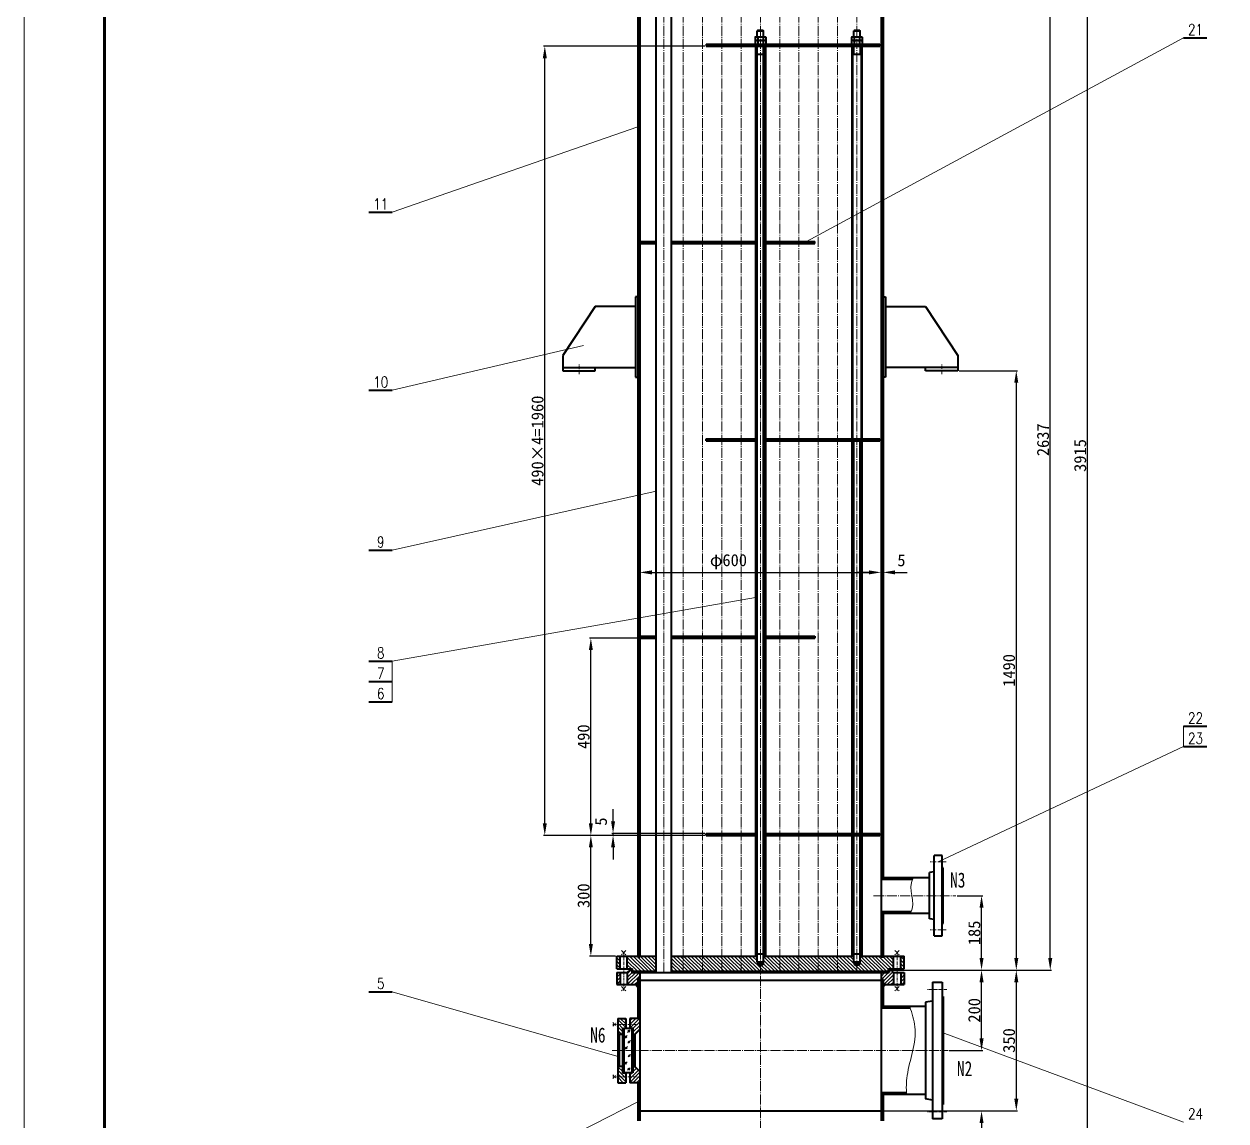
# Model space of a CAD drawing. Extents: x -4480 to 3578, y -4249 to 2479.
# Drawn here: x -4480 to -1490, y -1899 to 828 of the extents above; entities that cross this region are included whole.
import ezdxf
from ezdxf.enums import TextEntityAlignment as Align

# ---------------------------------------------------------------- set-up
doc = ezdxf.new("R2010")
doc.units = 0
doc.header["$LTSCALE"] = 10
doc.header["$PDMODE"] = 1
doc.linetypes.add('ZXX-L', pattern=[3.28, 2.5, -0.3, 0.18, -0.3])
doc.linetypes.add('ZXX-S', pattern=[1.27, 0.75, -0.2, 0.12, -0.2])
doc.layers.get('Defpoints').update_dxf_attribs({"linetype": 'CONTINUOUS'})
for name, color, linetype, lineweight in [('A 粗实线', 1, 'CONTINUOUS', 40), ('B 细实线', 7, 'CONTINUOUS', 18), ('C 文 字', 2, 'CONTINUOUS', 20), ('D 短中心线', 3, 'ZXX-S', 18), ('E 长中心线', 3, 'ZXX-L', 18), ('J 标注尺寸', 2, 'CONTINUOUS', 18)]:
    doc.layers.add(name, color=color, linetype=linetype, lineweight=lineweight)
doc.styles.add('HZTXT', font='SIMFANG.TTF', dxfattribs={"width": 0.75})
doc.styles.add('ROMANC', font='romanc', dxfattribs={"width": 0.7, "height": 6})
doc.styles.get("Standard").update_dxf_attribs({"font": 'SIMFANG.TTF'})
doc.dimstyles.new('通用标注4.0', dxfattribs={"dimtxt": 30, "dimasz": 30, "dimexe": 3, "dimexo": 3, "dimgap": 3, "dimtad": 1, "dimdec": 0, "dimzin": 0, "dimdsep": 46, "dimtxsty": 'Standard', "dimcen": 3, "dimadec": 0, "dimazin": 0, "dimtfac": 0.375, "dimtdec": 0, "dimtmove": 2, "dimatfit": 3, "dimfxl": 0, "dimtzin": 0, "dimarcsym": 0})

# ---------------------------------------------------------------- blocks, each defined once
blk = doc.blocks.new('*D56')
at = {"layer": 'Defpoints', "color": 0}
for p in [(-2348.2, -535.6), (-2948.2, -551.7), (-2348.2, -566.3)]:
    blk.add_point(p, dxfattribs=at)
at = {"layer": 'J 标注尺寸', "color": 0, "lineweight": -2}
for p, q in [((-2948.2, -548.7), (-2948.2, -532.6)), ((-2918.2, -535.6), (-2378.2, -535.6)), ((-2348.2, -563.3), (-2348.2, -532.6))]:
    blk.add_line(p, q, dxfattribs=at)
at = {"layer": 'J 标注尺寸', "color": 0}
for points in [[(-2918.2, -530.6), (-2918.2, -540.6), (-2948.2, -535.6)], [(-2378.2, -530.6), (-2378.2, -540.6), (-2348.2, -535.6)]]:
    blk.add_solid(points, dxfattribs=at)
at = {"layer": 'J 标注尺寸', "color": 0, "insert": (-2727.6, -509.2), "char_height": 30, "attachment_point": 5}
blk.add_mtext('φ600', dxfattribs=at)
blk = doc.blocks.new('*D57')
at = {"layer": 'Defpoints', "color": 0}
for p in [(-2343.2, -535.6), (-2348.2, -563.3), (-2343.2, -563.3)]:
    blk.add_point(p, dxfattribs=at)
at = {"layer": 'J 标注尺寸', "color": 0, "lineweight": -2}
for p, q in [((-2378.2, -535.6), (-2408.2, -535.6)), ((-2348.2, -560.3), (-2348.2, -532.6)), ((-2348.2, -535.6), (-2343.2, -535.6)), ((-2343.2, -560.3), (-2343.2, -532.6)), ((-2313.2, -535.6), (-2283.2, -535.6))]:
    blk.add_line(p, q, dxfattribs=at)
at = {"layer": 'J 标注尺寸', "color": 0}
for points in [[(-2378.2, -530.6), (-2378.2, -540.6), (-2348.2, -535.6)], [(-2313.2, -530.6), (-2313.2, -540.6), (-2343.2, -535.6)]]:
    blk.add_solid(points, dxfattribs=at)
at = {"layer": 'J 标注尺寸', "color": 0, "insert": (-2297.4, -505.6), "char_height": 30, "attachment_point": 5}
blk.add_mtext('5', dxfattribs=at)
blk = doc.blocks.new('*D58')
at = {"layer": 'Defpoints', "color": 0}
for p in [(-2323.2, -1524.3), (-2098.1, -1524.3), (-2181.5, -1724.3)]:
    blk.add_point(p, dxfattribs=at)
at = {"layer": 'J 标注尺寸', "color": 0, "lineweight": -2}
for p, q in [((-2320.2, -1524.3), (-2095.1, -1524.3)), ((-2098.1, -1694.3), (-2098.1, -1554.3)), ((-2178.5, -1724.3), (-2095.1, -1724.3))]:
    blk.add_line(p, q, dxfattribs=at)
at = {"layer": 'J 标注尺寸', "color": 0}
for points in [[(-2103.1, -1554.3), (-2093.1, -1554.3), (-2098.1, -1524.3)], [(-2103.1, -1694.3), (-2093.1, -1694.3), (-2098.1, -1724.3)]]:
    blk.add_solid(points, dxfattribs=at)
at = {"layer": 'J 标注尺寸', "color": 0, "insert": (-2116.1, -1624.3), "char_height": 30, "attachment_point": 5, "rotation": 90}
blk.add_mtext('200', dxfattribs=at)
blk = doc.blocks.new('*D59')
at = {"layer": 'Defpoints', "color": 0}
for p in [(-2162, -1339.3), (-2098.1, -1339.3), (-2323.2, -1524.3)]:
    blk.add_point(p, dxfattribs=at)
at = {"layer": 'J 标注尺寸', "color": 0, "lineweight": -2}
for p, q in [((-2159, -1339.3), (-2095.1, -1339.3)), ((-2098.1, -1494.3), (-2098.1, -1369.3)), ((-2320.2, -1524.3), (-2095.1, -1524.3))]:
    blk.add_line(p, q, dxfattribs=at)
at = {"layer": 'J 标注尺寸', "color": 0}
for points in [[(-2103.1, -1369.3), (-2093.1, -1369.3), (-2098.1, -1339.3)], [(-2103.1, -1494.3), (-2093.1, -1494.3), (-2098.1, -1524.3)]]:
    blk.add_solid(points, dxfattribs=at)
at = {"layer": 'J 标注尺寸', "color": 0, "insert": (-2116.1, -1431.8), "char_height": 30, "attachment_point": 5, "rotation": 90}
blk.add_mtext('185', dxfattribs=at)
blk = doc.blocks.new('*D60')
at = {"layer": 'Defpoints', "color": 0}
for p in [(-2323.2, 1112.7), (-1927.2, 1112.7), (-2323.2, -1524.3)]:
    blk.add_point(p, dxfattribs=at)
at = {"layer": 'J 标注尺寸', "color": 0, "lineweight": -2}
for p, q in [((-2320.2, 1112.7), (-1924.2, 1112.7)), ((-1927.2, -1494.3), (-1927.2, 1082.7)), ((-2320.2, -1524.3), (-1924.2, -1524.3))]:
    blk.add_line(p, q, dxfattribs=at)
at = {"layer": 'J 标注尺寸', "color": 0}
for points in [[(-1932.2, 1082.7), (-1922.2, 1082.7), (-1927.2, 1112.7)], [(-1932.2, -1494.3), (-1922.2, -1494.3), (-1927.2, -1524.3)]]:
    blk.add_solid(points, dxfattribs=at)
at = {"layer": 'J 标注尺寸', "color": 0, "insert": (-1945.2, -205.8), "char_height": 30, "attachment_point": 5, "rotation": 90}
blk.add_mtext('2637', dxfattribs=at)
blk = doc.blocks.new('*D62')
at = {"layer": 'Defpoints', "color": 0}
for p in [(-2157.2, -34.3), (-2323.2, -1524.3), (-2011.7, -1524.3)]:
    blk.add_point(p, dxfattribs=at)
at = {"layer": 'J 标注尺寸', "color": 0, "lineweight": -2}
for p, q in [((-2154.2, -34.3), (-2008.7, -34.3)), ((-2011.7, -64.3), (-2011.7, -1494.3)), ((-2320.2, -1524.3), (-2008.7, -1524.3))]:
    blk.add_line(p, q, dxfattribs=at)
at = {"layer": 'J 标注尺寸', "color": 0}
for points in [[(-2016.7, -64.3), (-2006.7, -64.3), (-2011.7, -34.3)], [(-2016.7, -1494.3), (-2006.7, -1494.3), (-2011.7, -1524.3)]]:
    blk.add_solid(points, dxfattribs=at)
at = {"layer": 'J 标注尺寸', "color": 0, "insert": (-2029.7, -779.3), "char_height": 30, "attachment_point": 5, "rotation": 90}
blk.add_mtext('1490', dxfattribs=at)
blk = doc.blocks.new('*D64')
at = {"layer": 'Defpoints', "color": 0}
for p in [(-2323.2, -1524.3), (-2343.2, -1874.3), (-2011.7, -1874.3)]:
    blk.add_point(p, dxfattribs=at)
at = {"layer": 'J 标注尺寸', "color": 0, "lineweight": -2}
for p, q in [((-2320.2, -1524.3), (-2008.7, -1524.3)), ((-2011.7, -1554.3), (-2011.7, -1844.3)), ((-2340.2, -1874.3), (-2008.7, -1874.3))]:
    blk.add_line(p, q, dxfattribs=at)
at = {"layer": 'J 标注尺寸', "color": 0}
for points in [[(-2016.7, -1554.3), (-2006.7, -1554.3), (-2011.7, -1524.3)], [(-2016.7, -1844.3), (-2006.7, -1844.3), (-2011.7, -1874.3)]]:
    blk.add_solid(points, dxfattribs=at)
at = {"layer": 'J 标注尺寸', "color": 0, "insert": (-2029.7, -1699.3), "char_height": 30, "attachment_point": 5, "rotation": 90}
blk.add_mtext('350', dxfattribs=at)
blk = doc.blocks.new('*D65')
at = {"layer": 'Defpoints', "color": 0}
for p in [(-2343.2, -1874.3), (-2603.7, -2052.6), (-2098.1, -2052.6)]:
    blk.add_point(p, dxfattribs=at)
at = {"layer": 'J 标注尺寸', "color": 0, "lineweight": -2}
for p, q in [((-2340.2, -1874.3), (-2095.1, -1874.3)), ((-2098.1, -1904.3), (-2098.1, -2022.6)), ((-2600.7, -2052.6), (-2095.1, -2052.6))]:
    blk.add_line(p, q, dxfattribs=at)
at = {"layer": 'J 标注尺寸', "color": 0}
for points in [[(-2103.1, -1904.3), (-2093.1, -1904.3), (-2098.1, -1874.3)], [(-2103.1, -2022.6), (-2093.1, -2022.6), (-2098.1, -2052.6)]]:
    blk.add_solid(points, dxfattribs=at)
at = {"layer": 'J 标注尺寸', "color": 0, "insert": (-2116.1, -1963.5), "char_height": 30, "attachment_point": 5, "rotation": 90}
blk.add_mtext('178', dxfattribs=at)
blk = doc.blocks.new('*D66')
at = {"layer": 'Defpoints', "color": 0}
for p in [(-2323.2, 1712.7), (-1834.8, 1712.7), (-2579.2, -2202.6)]:
    blk.add_point(p, dxfattribs=at)
at = {"layer": 'J 标注尺寸', "color": 0, "lineweight": -2}
for p, q in [((-2320.2, 1712.7), (-1831.8, 1712.7)), ((-1834.8, -2172.6), (-1834.8, 1682.7)), ((-2576.2, -2202.6), (-1831.8, -2202.6))]:
    blk.add_line(p, q, dxfattribs=at)
at = {"layer": 'J 标注尺寸', "color": 0}
for points in [[(-1839.8, 1682.7), (-1829.8, 1682.7), (-1834.8, 1712.7)], [(-1839.8, -2172.6), (-1829.8, -2172.6), (-1834.8, -2202.6)]]:
    blk.add_solid(points, dxfattribs=at)
at = {"layer": 'J 标注尺寸', "color": 0, "insert": (-1852.8, -245), "char_height": 30, "attachment_point": 5, "rotation": 90}
blk.add_mtext('3915', dxfattribs=at)
blk = doc.blocks.new('*D67')
at = {"layer": 'Defpoints', "color": 0}
for p in [(-3069.9, -1189.3), (-2783.2, -1189.3), (-3005.7, -1489.3)]:
    blk.add_point(p, dxfattribs=at)
at = {"layer": 'J 标注尺寸', "color": 0, "lineweight": -2}
for p, q in [((-2786.2, -1189.3), (-3072.9, -1189.3)), ((-3069.9, -1459.3), (-3069.9, -1219.3)), ((-3008.7, -1489.3), (-3072.9, -1489.3))]:
    blk.add_line(p, q, dxfattribs=at)
at = {"layer": 'J 标注尺寸', "color": 0}
for points in [[(-3074.9, -1219.3), (-3064.9, -1219.3), (-3069.9, -1189.3)], [(-3074.9, -1459.3), (-3064.9, -1459.3), (-3069.9, -1489.3)]]:
    blk.add_solid(points, dxfattribs=at)
at = {"layer": 'J 标注尺寸', "color": 0, "insert": (-3087.9, -1339.3), "char_height": 30, "attachment_point": 5, "rotation": 90}
blk.add_mtext('300', dxfattribs=at)
blk = doc.blocks.new('*D68')
at = {"layer": 'Defpoints', "color": 0}
for p in [(-3069.9, -698.8), (-2945.2, -698.8), (-2783.2, -1189.3)]:
    blk.add_point(p, dxfattribs=at)
at = {"layer": 'J 标注尺寸', "color": 0, "lineweight": -2}
for p, q in [((-2948.2, -698.8), (-3072.9, -698.8)), ((-3069.9, -1159.3), (-3069.9, -728.8)), ((-2786.2, -1189.3), (-3072.9, -1189.3))]:
    blk.add_line(p, q, dxfattribs=at)
at = {"layer": 'J 标注尺寸', "color": 0}
for points in [[(-3074.9, -728.8), (-3064.9, -728.8), (-3069.9, -698.8)], [(-3074.9, -1159.3), (-3064.9, -1159.3), (-3069.9, -1189.3)]]:
    blk.add_solid(points, dxfattribs=at)
at = {"layer": 'J 标注尺寸', "color": 0, "insert": (-3087.9, -944), "char_height": 30, "attachment_point": 5, "rotation": 90}
blk.add_mtext('490', dxfattribs=at)
blk = doc.blocks.new('*D69')
at = {"layer": 'Defpoints', "color": 0}
for p in [(-3014.7, -1184.3), (-2783.2, -1184.3), (-2783.2, -1189.3)]:
    blk.add_point(p, dxfattribs=at)
at = {"layer": 'J 标注尺寸', "color": 0, "lineweight": -2}
for p, q in [((-3014.7, -1154.3), (-3014.7, -1124.3)), ((-2786.2, -1184.3), (-3017.7, -1184.3)), ((-2786.2, -1189.3), (-3017.7, -1189.3)), ((-3014.7, -1189.3), (-3014.7, -1184.3)), ((-3014.7, -1219.3), (-3014.7, -1249.3))]:
    blk.add_line(p, q, dxfattribs=at)
at = {"layer": 'J 标注尺寸', "color": 0}
for points in [[(-3019.7, -1154.3), (-3009.7, -1154.3), (-3014.7, -1184.3)], [(-3019.7, -1219.3), (-3009.7, -1219.3), (-3014.7, -1189.3)]]:
    blk.add_solid(points, dxfattribs=at)
at = {"layer": 'J 标注尺寸', "color": 0, "insert": (-3044.7, -1155), "char_height": 30, "attachment_point": 5, "rotation": 90}
blk.add_mtext('5', dxfattribs=at)
blk = doc.blocks.new('*D70')
at = {"layer": 'Defpoints', "color": 0}
for p in [(-3184.5, 772.7), (-2783.2, 772.7), (-2783.2, -1189.3)]:
    blk.add_point(p, dxfattribs=at)
at = {"layer": 'J 标注尺寸', "color": 0, "lineweight": -2}
for p, q in [((-2786.2, 772.7), (-3187.5, 772.7)), ((-3184.5, -1159.3), (-3184.5, 742.7)), ((-2786.2, -1189.3), (-3187.5, -1189.3))]:
    blk.add_line(p, q, dxfattribs=at)
at = {"layer": 'J 标注尺寸', "color": 0}
for points in [[(-3189.5, 742.7), (-3179.5, 742.7), (-3184.5, 772.7)], [(-3189.5, -1159.3), (-3179.5, -1159.3), (-3184.5, -1189.3)]]:
    blk.add_solid(points, dxfattribs=at)
at = {"layer": 'J 标注尺寸', "color": 0, "insert": (-3202.5, -208.3), "char_height": 30, "attachment_point": 5, "rotation": 90}
blk.add_mtext('490×4=1960', dxfattribs=at)

msp = doc.modelspace()

# ---------------------------------------------------------------- hatches: boundary and pattern name
at = {"layer": 'A 粗实线'}
for points in [[(-2948.2, -1550.3), (-2953.2, -1550.3), (-2953.2, -1547.3), (-2948.2, -1544.4)], [(-2348.2, -1550.3), (-2343.2, -1550.3), (-2343.2, -1547.3), (-2348.2, -1544.4)]]:
    msp.add_hatch(color=256, dxfattribs=at).paths.add_polyline_path(points)
h = msp.add_hatch(color=256, dxfattribs=at)
h.paths.add_polyline_path([(-2958.4, -1560.3), (-2953.2, -1566.3), (-2953.2, -1560.3)])
h.paths.add_polyline_path([(-2958.4, -1560.3), (-2953.2, -1560.3), (-2953.2, -1557.3)])
h = msp.add_hatch(color=256, dxfattribs=at)
h.paths.add_polyline_path([(-2338, -1560.3), (-2343.2, -1566.3), (-2343.2, -1560.3)])
h.paths.add_polyline_path([(-2338, -1560.3), (-2343.2, -1560.3), (-2343.2, -1557.3)])
at = {"layer": 'B 细实线'}
h = msp.add_hatch(color=256, dxfattribs=at)
h.paths.add_polyline_path([(-2635.7, 772.7), (-2637.7, 772.7), (-2637.7, 287.2), (-2635.7, 287.2)])
h.paths.add_polyline_path([(-2658.7, 772.7), (-2660.7, 772.7), (-2660.7, 287.2), (-2658.7, 287.2)])
h = msp.add_hatch(color=256, dxfattribs=at)
h.paths.add_polyline_path([(-2395.7, 772.7), (-2397.7, 772.7), (-2397.7, 281.4), (-2395.7, 281.4)])
h.paths.add_polyline_path([(-2418.7, 772.7), (-2420.7, 772.7), (-2420.7, 281.4), (-2418.7, 281.4)])
h = msp.add_hatch(color=256, dxfattribs=at)
h.paths.add_polyline_path([(-2635.7, 282.2), (-2637.7, 282.2), (-2637.7, -203.3), (-2635.7, -203.3)])
h.paths.add_polyline_path([(-2658.7, 282.2), (-2660.7, 282.2), (-2660.7, -203.3), (-2658.7, -203.3)])
h = msp.add_hatch(color=256, dxfattribs=at)
h.paths.add_polyline_path([(-2418.7, 281.4), (-2420.7, 281.4), (-2420.7, -203.3), (-2418.7, -203.3)])
h.paths.add_polyline_path([(-2395.7, 281.4), (-2397.7, 281.4), (-2397.7, -203.3), (-2395.7, -203.3)])
h = msp.add_hatch(color=256, dxfattribs=at)
h.paths.add_polyline_path([(-2658.7, -208.3), (-2660.7, -208.3), (-2660.7, -693.8), (-2658.7, -693.8)])
h.paths.add_polyline_path([(-2635.7, -208.3), (-2637.7, -208.3), (-2637.7, -693.8), (-2635.7, -693.8)])
h = msp.add_hatch(color=256, dxfattribs=at)
h.paths.add_polyline_path([(-2395.7, -208.3), (-2397.7, -208.3), (-2397.7, -699.6), (-2395.7, -699.6)])
h.paths.add_polyline_path([(-2418.7, -208.3), (-2420.7, -208.3), (-2420.7, -699.6), (-2418.7, -699.6)])
h = msp.add_hatch(color=256, dxfattribs=at)
h.paths.add_polyline_path([(-2658.7, -698.8), (-2660.7, -698.8), (-2660.7, -1184.3), (-2658.7, -1184.3)])
h.paths.add_polyline_path([(-2635.7, -698.8), (-2637.7, -698.8), (-2637.7, -1184.3), (-2635.7, -1184.3)])
h = msp.add_hatch(color=256, dxfattribs=at)
h.paths.add_polyline_path([(-2418.7, -699.6), (-2420.7, -699.6), (-2420.7, -1184.3), (-2418.7, -1184.3)])
h.paths.add_polyline_path([(-2395.7, -699.6), (-2397.7, -699.6), (-2397.7, -1184.3), (-2395.7, -1184.3)])
h = msp.add_hatch(color=256, dxfattribs=at)
h.paths.add_polyline_path([(-2635.7, -1489.3), (-2635.7, -1189.3), (-2637.7, -1189.3), (-2637.7, -1489.3)])
h.paths.add_polyline_path([(-2658.7, -1489.3), (-2658.7, -1189.3), (-2660.7, -1189.3), (-2660.7, -1489.3)])
h = msp.add_hatch(color=256, dxfattribs=at)
h.paths.add_polyline_path([(-2395.7, -1489.3), (-2395.7, -1189.3), (-2397.7, -1189.3), (-2397.7, -1489.3)])
h.paths.add_polyline_path([(-2418.7, -1489.3), (-2418.7, -1189.3), (-2420.7, -1189.3), (-2420.7, -1489.3)])
h = msp.add_hatch(dxfattribs=at)
h.set_pattern_fill('ANSI31', color=256, scale=2, angle=90, style=0)
h.paths.add_polyline_path([(-2997.2, -1489.3), (-3005.7, -1489.3), (-3005.7, -1521.3), (-2997.2, -1521.3)])
h.paths.add_polyline_path([(-2907.2, -1489.3), (-2948.2, -1489.3), (-2948.2, -1492.3), (-2953.2, -1492.3), (-2953.2, -1489.3), (-2979.2, -1489.3), (-2979.2, -1521.3), (-2966.7, -1521.3), (-2966.7, -1527.3), (-2907.2, -1527.3)])
h.paths.add_polyline_path([(-2840.2, -1489.3), (-2869.2, -1489.3), (-2869.2, -1527.3), (-2840.2, -1527.3)])
h.paths.add_polyline_path([(-2792.2, -1489.3), (-2840.2, -1489.3), (-2840.2, -1527.3), (-2792.2, -1527.3)])
h.paths.add_polyline_path([(-2744.2, -1489.3), (-2792.2, -1489.3), (-2792.2, -1527.3), (-2744.2, -1527.3)])
h.paths.add_polyline_path([(-2696.2, -1489.3), (-2744.2, -1489.3), (-2744.2, -1527.3), (-2696.2, -1527.3)])
h.paths.add_polyline_path([(-2656.2, -1503.3), (-2656.2, -1489.3), (-2696.2, -1489.3), (-2696.2, -1527.3), (-2648.2, -1527.3), (-2648.2, -1513.3), (-2655.2, -1509.3), (-2656.2, -1509.3)])
h.paths.add_polyline_path([(-2600.2, -1489.3), (-2640.2, -1489.3), (-2640.2, -1503.3), (-2640.2, -1509.3), (-2641.2, -1509.3), (-2648.2, -1513.3), (-2648.2, -1527.3), (-2600.2, -1527.3)])
h.paths.add_polyline_path([(-2552.2, -1489.3), (-2600.2, -1489.3), (-2600.2, -1527.3), (-2552.2, -1527.3)])
h.paths.add_polyline_path([(-2504.2, -1489.3), (-2552.2, -1489.3), (-2552.2, -1527.3), (-2504.2, -1527.3)])
h.paths.add_polyline_path([(-2456.2, -1489.3), (-2504.2, -1489.3), (-2504.2, -1527.3), (-2456.2, -1527.3)])
h.paths.add_polyline_path([(-2415.2, -1509.3), (-2416.2, -1509.3), (-2416.2, -1503.3), (-2416.2, -1489.3), (-2456.2, -1489.3), (-2456.2, -1527.3), (-2408.2, -1527.3), (-2408.2, -1513.3)])
h.paths.add_polyline_path([(-2317.2, -1489.3), (-2343.2, -1489.3), (-2343.2, -1492.3), (-2348.2, -1492.3), (-2348.2, -1489.3), (-2400.2, -1489.3), (-2400.2, -1503.3), (-2400.2, -1509.3), (-2401.2, -1509.3), (-2408.2, -1513.3), (-2408.2, -1527.3), (-2329.7, -1527.3), (-2329.7, -1521.3), (-2317.2, -1521.3)])
h.paths.add_polyline_path([(-2290.7, -1489.3), (-2299.2, -1489.3), (-2299.2, -1521.3), (-2290.7, -1521.3)])
h = msp.add_hatch(dxfattribs=at)
h.set_pattern_fill('ANSI31', color=256, scale=2, style=0)
h.paths.add_polyline_path([(-2997.2, -1530.3), (-3005.7, -1530.3), (-3005.7, -1560.3), (-2997.2, -1560.3)])
h.paths.add_polyline_path([(-2948.2, -1544.4), (-2948.2, -1530.3), (-2968.2, -1530.3), (-2968.2, -1524.3), (-2973.2, -1524.3), (-2979.2, -1530.3), (-2979.2, -1560.3), (-2958.4, -1560.3), (-2953.2, -1557.3), (-2953.2, -1547.3)])
h.paths.add_polyline_path([(-2317.2, -1530.3), (-2323.2, -1524.3), (-2328.2, -1524.3), (-2328.2, -1530.3), (-2348.2, -1530.3), (-2348.2, -1544.4), (-2343.2, -1547.3), (-2343.2, -1557.3), (-2338, -1560.3), (-2317.2, -1560.3)])
h.paths.add_polyline_path([(-2290.7, -1530.3), (-2299.2, -1530.3), (-2299.2, -1560.3), (-2290.7, -1560.3)])
h = msp.add_hatch(dxfattribs=at)
h.set_pattern_fill('ANSI37', color=256, scale=0.5, angle=90, style=0)
h.set_pattern_definition([(225, (303.6278, -639.0869), (-1.122532, 1.122532), []), (135, (303.6278, -639.0869), (1.122532, 1.122532), [])])
h.paths.add_polyline_path([(-2949.2, -1530.3), (-2968.2, -1530.3), (-2968.2, -1527.3), (-2949.2, -1527.3)])
h = msp.add_hatch(dxfattribs=at)
h.set_pattern_fill('ANSI37', color=256, scale=0.5, angle=90, style=0)
h.set_pattern_definition([(315, (-5600.0463, -639.0869), (1.122532, 1.122532), []), (45, (-5600.0463, -639.0869), (-1.122532, 1.122532), [])])
h.paths.add_polyline_path([(-2347.2, -1530.3), (-2328.2, -1530.3), (-2328.2, -1527.3), (-2347.2, -1527.3)])
h = msp.add_hatch(dxfattribs=at)
h.set_pattern_fill('ANSI31', color=256, scale=2, style=0)
h.set_pattern_definition([(135, (-5581.713, 168.017), (4.490128, 4.490128), [])])
h.paths.add_polyline_path([(-2983.2, -1644.3), (-2983.2, -1659.3), (-3003.2, -1659.3), (-3003.2, -1644.3)])
h.paths.add_polyline_path([(-2991.2, -1669.3), (-2991.2, -1684.3), (-2999.2, -1684.3), (-3003.2, -1680.3), (-3003.2, -1659.3), (-2983.2, -1659.3), (-2983.2, -1669.3), (-2988.2, -1669.3)])
h.paths.add_polyline_path([(-2991.2, -1779.3), (-2988.2, -1779.3), (-2983.2, -1779.3), (-2983.2, -1789.3), (-3003.2, -1789.3), (-3003.2, -1768.3), (-2999.2, -1764.3), (-2991.2, -1764.3)])
h.paths.add_polyline_path([(-2983.2, -1789.3), (-2983.2, -1804.3), (-3003.2, -1804.3), (-3003.2, -1789.3)])
h = msp.add_hatch(dxfattribs=at)
h.set_pattern_fill('ANSI31', color=256, scale=2, angle=90, style=0)
h.set_pattern_definition([(45, (-5581.713, 168.017), (4.490128, -4.490128), [])])
h.paths.add_polyline_path([(-2965.2, -1669.3), (-2968.2, -1669.3), (-2973.2, -1669.3), (-2973.2, -1644.3), (-2948.2, -1644.3), (-2948.2, -1672.3), (-2960.2, -1684.3), (-2965.2, -1684.3)])
h.paths.add_polyline_path([(-2948.2, -1804.3), (-2973.2, -1804.3), (-2973.2, -1779.3), (-2968.2, -1779.3), (-2965.2, -1779.3), (-2965.2, -1764.3), (-2960.2, -1764.3), (-2948.2, -1776.3)])
h = msp.add_hatch(dxfattribs=at)
h.set_pattern_fill('ANSI37', color=256, scale=0.5, angle=90, style=0)
h.set_pattern_definition([(135, (-374.7054, 168.0172), (-1.122532, -1.122532), []), (225, (-374.7054, 168.0172), (1.122532, -1.122532), [])])
h.paths.add_polyline_path([(-2988.2, -1669.3), (-2991.2, -1669.3), (-2991.2, -1684.3), (-2988.2, -1684.3)])
h.paths.add_polyline_path([(-2988.2, -1764.3), (-2991.2, -1764.3), (-2991.2, -1779.3), (-2988.2, -1779.3)])
h = msp.add_hatch(dxfattribs=at)
h.set_pattern_fill('ANSI37', color=256, scale=0.5, angle=90, style=0)
h.set_pattern_definition([(45, (-5581.7131, 168.0172), (1.122532, -1.122532), []), (315, (-5581.7131, 168.0172), (-1.122532, -1.122532), [])])
h.paths.add_polyline_path([(-2965.2, -1684.3), (-2968.2, -1684.3), (-2968.2, -1669.3), (-2965.2, -1669.3)])
h.paths.add_polyline_path([(-2965.2, -1779.3), (-2968.2, -1779.3), (-2968.2, -1764.3), (-2965.2, -1764.3)])

# ---------------------------------------------------------------- linework, layer by layer
at = {"layer": 'A 粗实线'}
for p, q in [((-2907.2, -1530.3), (-2907.2, 1118.7)), ((-2869.2, -1530.3), (-2869.2, 1118.7)), ((-2953.2, 1080.7), (-2953.2, -1492.3)), ((-2948.2, 1080.7), (-2948.2, -1492.3)), ((-2348.2, 1080.7), (-2348.2, -1492.3)), ((-2343.2, 883.2), (-2343.2, -1294.8)), ((-2655.2, 811.7), (-2656.2, 810.7)), ((-2656.2, 795.2), (-2656.2, 810.7)), ((-2656.2, 810.7), (-2640.2, 810.7)), ((-2641.2, 811.7), (-2655.2, 811.7)), ((-2641.2, 811.7), (-2640.2, 810.7)), ((-2640.2, 795.2), (-2640.2, 810.7)), ((-2415.2, 811.7), (-2416.2, 810.7)), ((-2416.2, 795.2), (-2416.2, 810.7)), ((-2416.2, 810.7), (-2400.2, 810.7)), ((-2401.2, 811.7), (-2415.2, 811.7)), ((-2401.2, 811.7), (-2400.2, 810.7)), ((-2400.2, 795.2), (-2400.2, 810.7)), ((-2783.2, 777.7), (-2351.2, 777.7)), ((-2783.2, 777.7), (-2783.2, 772.7)), ((-2661.6, 795.2), (-2661.6, 786.5)), ((-2634.8, 795.2), (-2661.6, 795.2)), ((-2634.8, 786.5), (-2661.6, 786.5)), ((-2661.6, 785.5), (-2661.6, 777.7)), ((-2654.9, 794.2), (-2654.9, 786.5)), ((-2654.9, 785.5), (-2654.9, 777.7)), ((-2641.5, 794.2), (-2641.5, 786.5)), ((-2641.5, 785.5), (-2641.5, 777.7)), ((-2634.8, 795.2), (-2634.8, 786.5)), ((-2634.8, 785.5), (-2634.8, 777.7)), ((-2421.6, 795.2), (-2421.6, 786.5)), ((-2394.8, 795.2), (-2421.6, 795.2)), ((-2394.8, 786.5), (-2421.6, 786.5)), ((-2421.6, 785.5), (-2421.6, 777.7)), ((-2414.9, 794.2), (-2414.9, 786.5)), ((-2414.9, 785.5), (-2414.9, 777.7)), ((-2401.5, 794.2), (-2401.5, 786.5)), ((-2401.5, 785.5), (-2401.5, 777.7)), ((-2394.8, 795.2), (-2394.8, 786.5)), ((-2394.8, 785.5), (-2394.8, 777.7)), ((-2351.2, 772.7), (-2351.2, 777.7)), ((-1595.5, 793.5), (-1537.7, 793.5)), ((-2783.2, 772.7), (-2351.2, 772.7)), ((-2660.7, 772.7), (-2660.7, 287.2)), ((-2658.7, 772.7), (-2658.7, 287.2)), ((-2656.2, -1503.3), (-2656.2, 772.7)), ((-2640.2, 751.7), (-2656.2, 751.7)), ((-2640.2, -1503.3), (-2640.2, 772.7)), ((-2637.7, 772.7), (-2637.7, 287.2)), ((-2635.7, 772.7), (-2635.7, 287.2)), ((-2420.7, 772.7), (-2420.7, -203.3)), ((-2418.7, 772.7), (-2418.7, -203.3)), ((-2400.2, 751.7), (-2416.2, 751.7)), ((-2397.7, 772.7), (-2397.7, -203.3)), ((-2395.7, 772.7), (-2395.7, -203.3)), ((-3622, 359.7), (-3564.3, 359.7)), ((-2945.2, 287.2), (-2907.2, 287.2)), ((-2945.2, 282.2), (-2945.2, 287.2)), ((-2945.2, 282.2), (-2907.2, 282.2)), ((-2869.2, 287.2), (-2656.2, 287.2)), ((-2869.2, 282.2), (-2656.2, 282.2)), ((-2660.7, 282.2), (-2660.7, -203.3)), ((-2658.7, 282.2), (-2658.7, -203.3)), ((-2640.2, 287.2), (-2513.2, 287.2)), ((-2640.2, 282.2), (-2513.2, 282.2)), ((-2637.7, 282.2), (-2637.7, -203.3)), ((-2635.7, 282.2), (-2635.7, -203.3)), ((-2513.2, 282.2), (-2513.2, 287.2)), ((-2953.2, 149.7), (-2959.2, 149.7)), ((-2959.2, 149.7), (-2959.2, -50.3)), ((-2343.2, 149.7), (-2337.2, 149.7)), ((-2337.2, 149.7), (-2337.2, -50.3)), ((-3059.2, 125.7), (-3139.2, 3.7)), ((-2959.2, 125.7), (-3059.2, 125.7)), ((-2337.2, 125.7), (-2237.2, 125.7)), ((-2237.2, 125.7), (-2157.2, 3.7)), ((-3139.2, 3.7), (-3139.2, -26.3)), ((-2157.2, 3.7), (-2157.2, -26.3)), ((-3139.2, -26.3), (-2959.2, -26.3)), ((-3139.2, -26.3), (-3139.2, -34.3)), ((-3059.2, -34.3), (-3059.2, -26.3)), ((-2157.2, -26.3), (-2337.2, -26.3)), ((-2237.2, -34.3), (-2237.2, -26.3)), ((-2157.2, -26.3), (-2157.2, -34.3)), ((-3139.2, -34.3), (-3059.2, -34.3)), ((-2959.2, -50.3), (-2953.2, -50.3)), ((-2337.2, -50.3), (-2343.2, -50.3)), ((-2157.2, -34.3), (-2237.2, -34.3)), ((-3622, -82.7), (-3564.3, -82.7)), ((-2783.2, -203.3), (-2656.2, -203.3)), ((-2783.2, -208.3), (-2783.2, -203.3)), ((-2783.2, -208.3), (-2656.2, -208.3)), ((-2660.7, -208.3), (-2660.7, -693.8)), ((-2658.7, -208.3), (-2658.7, -693.8)), ((-2640.2, -203.3), (-2351.2, -203.3)), ((-2640.2, -208.3), (-2351.2, -208.3)), ((-2637.7, -208.3), (-2637.7, -693.8)), ((-2635.7, -208.3), (-2635.7, -693.8)), ((-2420.7, -208.3), (-2420.7, -1184.3)), ((-2418.7, -208.3), (-2418.7, -1184.3)), ((-2416.2, -1503.3), (-2416.2, -208.3)), ((-2400.2, -1503.3), (-2400.2, -208.3)), ((-2397.7, -208.3), (-2397.7, -1184.3)), ((-2395.7, -208.3), (-2395.7, -1184.3)), ((-2351.2, -203.3), (-2351.2, -208.3)), ((-3622, -480.5), (-3564.3, -480.5)), ((-2945.2, -693.8), (-2907.2, -693.8)), ((-2945.2, -693.8), (-2945.2, -698.8)), ((-2945.2, -698.8), (-2907.2, -698.8)), ((-2869.2, -693.8), (-2656.2, -693.8)), ((-2869.2, -698.8), (-2656.2, -698.8)), ((-2660.7, -698.8), (-2660.7, -1184.3)), ((-2658.7, -698.8), (-2658.7, -1184.3)), ((-2640.2, -693.8), (-2513.2, -693.8)), ((-2640.2, -698.8), (-2513.2, -698.8)), ((-2637.7, -698.8), (-2637.7, -1184.3)), ((-2635.7, -698.8), (-2635.7, -1184.3)), ((-2513.2, -693.8), (-2513.2, -698.8)), ((-3622, -756.1), (-3564.3, -756.1)), ((-3622, -806.7), (-3564.3, -806.7)), ((-3622, -857.2), (-3564.3, -857.2)), ((-1595.5, -918.1), (-1537.7, -918.1)), ((-1595.5, -968.6), (-1537.7, -968.6)), ((-2783.2, -1184.3), (-2656.2, -1184.3)), ((-2783.2, -1189.3), (-2783.2, -1184.3)), ((-2783.2, -1189.3), (-2656.2, -1189.3)), ((-2660.7, -1189.3), (-2660.7, -1489.3)), ((-2658.7, -1189.3), (-2658.7, -1489.3)), ((-2640.2, -1184.3), (-2351.2, -1184.3)), ((-2640.2, -1189.3), (-2351.2, -1189.3)), ((-2637.7, -1189.3), (-2637.7, -1489.3)), ((-2635.7, -1189.3), (-2635.7, -1489.3)), ((-2420.7, -1189.3), (-2420.7, -1489.3)), ((-2418.7, -1189.3), (-2418.7, -1489.3)), ((-2397.7, -1189.3), (-2397.7, -1489.3)), ((-2395.7, -1189.3), (-2395.7, -1489.3)), ((-2351.2, -1184.3), (-2351.2, -1189.3)), ((-2216.2, -1439.3), (-2216.2, -1239.3)), ((-2196.2, -1239.3), (-2216.2, -1239.3)), ((-2196.2, -1439.3), (-2196.2, -1239.3)), ((-2216.2, -1280.3), (-2227.2, -1282)), ((-2227.2, -1396.5), (-2227.2, -1282)), ((-2193.2, -1270.3), (-2196.2, -1270.3)), ((-2193.2, -1408.3), (-2193.2, -1270.3)), ((-2227.2, -1294.8), (-2348.2, -1294.8)), ((-2270.3, -1298.8), (-2348.2, -1298.8)), ((-2272.8, -1379.8), (-2348.2, -1379.8)), ((-2227.2, -1383.8), (-2348.2, -1383.8)), ((-2343.2, -1383.8), (-2343.2, -1492.3)), ((-2216.2, -1398.3), (-2227.2, -1396.5)), ((-2196.2, -1408.3), (-2193.2, -1408.3)), ((-2216.2, -1439.3), (-2196.2, -1439.3)), ((-3005.7, -1521.3), (-3005.7, -1489.3)), ((-3005.7, -1521.3), (-3005.7, -1489.3)), ((-3005.7, -1489.3), (-2953.2, -1489.3)), ((-2997.2, -1521.3), (-2997.2, -1489.3)), ((-2979.2, -1521.3), (-2979.2, -1489.3)), ((-2953.2, -1492.3), (-2948.2, -1492.3)), ((-2948.2, -1489.3), (-2907.2, -1489.3)), ((-2869.2, -1489.3), (-2656.2, -1489.3)), ((-2640.2, -1484.3), (-2656.2, -1484.3)), ((-2640.2, -1489.3), (-2416.2, -1489.3)), ((-2400.2, -1484.3), (-2416.2, -1484.3)), ((-2400.2, -1489.3), (-2348.2, -1489.3)), ((-2343.2, -1492.3), (-2348.2, -1492.3)), ((-2343.2, -1489.3), (-2290.7, -1489.3)), ((-2317.2, -1521.3), (-2317.2, -1489.3)), ((-2299.2, -1521.3), (-2299.2, -1489.3)), ((-2290.7, -1521.3), (-2290.7, -1489.3)), ((-3005.7, -1521.3), (-2966.7, -1521.3)), ((-2973.2, -1524.3), (-2979.2, -1530.3)), ((-2973.2, -1524.3), (-2966.7, -1524.3)), ((-2968.2, -1524.3), (-2968.2, -1530.3)), ((-2966.7, -1527.3), (-2966.7, -1521.3)), ((-2655.2, -1504.3), (-2656.2, -1503.3)), ((-2640.2, -1509.3), (-2656.2, -1509.3)), ((-2641.2, -1504.3), (-2655.2, -1504.3)), ((-2655.2, -1504.3), (-2655.2, -1509.3)), ((-2655.2, -1509.3), (-2648.2, -1513.3)), ((-2641.2, -1509.3), (-2648.2, -1513.3)), ((-2640.2, -1503.3), (-2641.2, -1504.3)), ((-2641.2, -1504.3), (-2641.2, -1509.3)), ((-2415.2, -1504.3), (-2416.2, -1503.3)), ((-2400.2, -1509.3), (-2416.2, -1509.3)), ((-2401.2, -1504.3), (-2415.2, -1504.3)), ((-2415.2, -1504.3), (-2415.2, -1509.3)), ((-2415.2, -1509.3), (-2408.2, -1513.3)), ((-2401.2, -1509.3), (-2408.2, -1513.3)), ((-2400.2, -1503.3), (-2401.2, -1504.3)), ((-2401.2, -1504.3), (-2401.2, -1509.3)), ((-2329.7, -1521.3), (-2290.7, -1521.3)), ((-2329.7, -1527.3), (-2329.7, -1521.3)), ((-2329.7, -1524.3), (-2323.2, -1524.3)), ((-2328.2, -1524.3), (-2328.2, -1530.3)), ((-2323.2, -1524.3), (-2317.2, -1530.3)), ((-3005.7, -1530.3), (-2979.2, -1530.3)), ((-3005.7, -1530.3), (-3005.7, -1560.3)), ((-3005.7, -1530.3), (-3005.7, -1560.3)), ((-2997.2, -1530.3), (-2997.2, -1560.3)), ((-2979.2, -1530.3), (-2979.2, -1560.3)), ((-2968.2, -1527.3), (-2907.2, -1527.3)), ((-2968.2, -1530.3), (-2328.2, -1530.3)), ((-2953.2, -1547.3), (-2948.2, -1544.4)), ((-2953.2, -1547.3), (-2953.2, -1644.3)), ((-2343.2, -1550.3), (-2953.2, -1550.3)), ((-2948.2, -1530.3), (-2948.2, -1527.3)), ((-2948.2, -1530.3), (-2948.2, -1899.3)), ((-2869.2, -1527.3), (-2328.2, -1527.3)), ((-2348.2, -1530.3), (-2348.2, -1527.3)), ((-2348.2, -1530.3), (-2348.2, -1899.3)), ((-2348.2, -1530.3), (-2348.2, -1799.3)), ((-2343.2, -1547.3), (-2348.2, -1544.4)), ((-2343.2, -1547.3), (-2343.2, -1614.8)), ((-2317.2, -1530.3), (-2290.7, -1530.3)), ((-2317.2, -1530.3), (-2317.2, -1560.3)), ((-2299.2, -1530.3), (-2299.2, -1560.3)), ((-2290.7, -1530.3), (-2290.7, -1560.3)), ((-2220.2, -1554.3), (-2196.2, -1554.3)), ((-2220.2, -1554.3), (-2220.2, -1894.3)), ((-2196.2, -1554.3), (-2196.2, -1894.3)), ((-3622, -1578), (-3564.3, -1578)), ((-3005.7, -1560.3), (-2953.2, -1560.3)), ((-2953.2, -1557.3), (-2958.4, -1560.3)), ((-2958.4, -1560.3), (-2953.2, -1566.3)), ((-2343.2, -1557.3), (-2338, -1560.3)), ((-2343.2, -1560.3), (-2290.7, -1560.3)), ((-2338, -1560.3), (-2343.2, -1566.3)), ((-2220.2, -1601.3), (-2237.2, -1604.3)), ((-2237.2, -1604.3), (-2237.2, -1844.3)), ((-2196.2, -1590.3), (-2193.2, -1590.3)), ((-2193.2, -1590.3), (-2193.2, -1858.3)), ((-3003.2, -1644.3), (-2983.2, -1644.3)), ((-3003.2, -1644.3), (-3003.2, -1804.3)), ((-2983.2, -1644.3), (-2983.2, -1669.3)), ((-2973.2, -1644.3), (-2973.2, -1669.3)), ((-2948.2, -1644.3), (-2973.2, -1644.3)), ((-2948.2, -1644.3), (-2948.2, -1804.3)), ((-2237.2, -1614.8), (-2348.2, -1614.8)), ((-2275.1, -1619.3), (-2348.2, -1619.3)), ((-2991.2, -1669.3), (-2988.2, -1669.3)), ((-2991.2, -1669.3), (-2991.2, -1779.3)), ((-2988.2, -1669.3), (-2988.2, -1779.3)), ((-2968.2, -1669.3), (-2988.2, -1669.3)), ((-2968.2, -1669.3), (-2968.2, -1779.3)), ((-2965.2, -1669.3), (-2968.2, -1669.3)), ((-2965.2, -1669.3), (-2965.2, -1779.3)), ((-2960.2, -1684.3), (-2948.2, -1672.3)), ((-2999.2, -1684.3), (-3003.2, -1680.3)), ((-2991.2, -1684.3), (-2999.2, -1684.3)), ((-2999.2, -1684.3), (-2999.2, -1764.3)), ((-2991.2, -1684.3), (-2988.2, -1684.3)), ((-2965.2, -1684.3), (-2968.2, -1684.3)), ((-2965.2, -1684.3), (-2960.2, -1684.3)), ((-2960.2, -1684.3), (-2960.2, -1764.3)), ((-2999.2, -1764.3), (-3003.2, -1768.3)), ((-2991.2, -1764.3), (-2999.2, -1764.3)), ((-2991.2, -1764.3), (-2988.2, -1764.3)), ((-2991.2, -1779.3), (-2988.2, -1779.3)), ((-2968.2, -1779.3), (-2988.2, -1779.3)), ((-2983.2, -1779.3), (-2983.2, -1804.3)), ((-2973.2, -1779.3), (-2973.2, -1804.3)), ((-2965.2, -1764.3), (-2968.2, -1764.3)), ((-2965.2, -1779.3), (-2968.2, -1779.3)), ((-2965.2, -1764.3), (-2960.2, -1764.3)), ((-2960.2, -1764.3), (-2948.2, -1776.3)), ((-3003.2, -1804.3), (-2983.2, -1804.3)), ((-2948.2, -1804.3), (-2973.2, -1804.3)), ((-2953.2, -1804.3), (-2953.2, -1899.3)), ((-2284.9, -1829.3), (-2348.2, -1829.3)), ((-2237.2, -1833.8), (-2348.2, -1833.8)), ((-2343.2, -1833.8), (-2343.2, -1899.3)), ((-2220.2, -1847.3), (-2237.2, -1844.3)), ((-2953.2, -1874.3), (-2343.2, -1874.3)), ((-2193.2, -1858.3), (-2196.2, -1858.3)), ((-2196.2, -1894.3), (-2220.2, -1894.3))]:
    msp.add_line(p, q, dxfattribs=at)
at = {"layer": 'A 粗实线', "color": 5, "lineweight": 60}
msp.add_lwpolyline([(192.2, -4169.1), (192.2, 2398.9), (-4279.8, 2398.9), (-4279.8, -4169.1)], close=True, dxfattribs=at)
at = {"layer": 'A 粗实线'}
for centre, radius, start, end in [((-2658.3, 789.1), 6.11, 56.7585, 123.2415), ((-2658.3, 780.3), 6.11, 56.7585, 123.2415), ((-2648.2, 772.2), 22.9, 73.0221, 106.9779), ((-2648.2, 763.5), 22.9, 73.0221, 106.9779), ((-2638.2, 789.1), 6.11, 56.7585, 123.2415), ((-2638.2, 780.3), 6.11, 56.7585, 123.2415), ((-2418.3, 789.1), 6.11, 56.7585, 123.2415), ((-2418.3, 780.3), 6.11, 56.7585, 123.2415), ((-2408.2, 772.2), 22.9, 73.0221, 106.9779), ((-2408.2, 763.5), 22.9, 73.0221, 106.9779), ((-2398.2, 789.1), 6.11, 56.7585, 123.2415), ((-2398.2, 780.3), 6.11, 56.7585, 123.2415)]:
    msp.add_arc(centre, radius, start, end, dxfattribs=at)
at = {"layer": 'B 细实线'}
for p, q in [((-2655.2, 795.2), (-2655.2, 811.7)), ((-2641.2, 795.2), (-2641.2, 811.7)), ((-2415.2, 795.2), (-2415.2, 811.7)), ((-2401.2, 795.2), (-2401.2, 811.7)), ((-2533.6, 287.2), (-1595.5, 793.5)), ((-2655.2, 751.7), (-2655.2, 772.7)), ((-2641.2, 751.7), (-2641.2, 772.7)), ((-2415.2, 751.7), (-2415.2, 772.7)), ((-2401.2, 751.7), (-2401.2, 772.7)), ((-2953.2, 571.9), (-3564.3, 359.7)), ((-3088, 28.6), (-3564.3, -82.7)), ((-2907.2, -333.3), (-3564.3, -480.5)), ((-2660.7, -597.7), (-3564.3, -756.1)), ((-3564.3, -806.7), (-3564.3, -756.1)), ((-3564.3, -857.2), (-3564.3, -806.7)), ((-1595.5, -968.6), (-1595.5, -918.1)), ((-2206.2, -1254.8), (-1595.5, -968.6)), ((-2655.2, -1504.3), (-2655.2, -1484.3)), ((-2641.2, -1504.3), (-2641.2, -1484.3)), ((-2415.2, -1504.3), (-2415.2, -1484.3)), ((-2401.2, -1504.3), (-2401.2, -1484.3)), ((-2656.2, -1503.3), (-2656.2, -1509.3)), ((-2640.2, -1503.3), (-2640.2, -1509.3)), ((-2416.2, -1503.3), (-2416.2, -1509.3)), ((-2400.2, -1503.3), (-2400.2, -1509.3)), ((-2999.2, -1739.6), (-3564.3, -1578)), ((-2972, -1672.8), (-2978.4, -1679.2)), ((-2975.2, -1673.9), (-2977.6, -1676.3)), ((-2979.2, -1686.8), (-2985.6, -1693.2)), ((-2982.4, -1687.8), (-2984.8, -1690.2)), ((-2980.3, -1690), (-2982.7, -1692.4)), ((-2971.6, -1699.6), (-2978, -1706)), ((-2974.8, -1700.6), (-2977.2, -1703.1)), ((-2973.1, -1676), (-2975.5, -1678.4)), ((-2972.7, -1702.8), (-2975.1, -1705.2)), ((-2196.2, -1679), (-1595.5, -1902)), ((-2978.8, -1714.4), (-2985.1, -1720.8)), ((-2981.9, -1715.5), (-2984.3, -1717.9)), ((-2979.8, -1717.6), (-2982.2, -1720)), ((-2971, -1733.8), (-2977.4, -1740.2)), ((-2979.8, -1752.2), (-2986.2, -1758.6)), ((-2983, -1753.3), (-2985.4, -1755.7)), ((-2980.9, -1755.4), (-2983.3, -1757.8)), ((-2974.2, -1734.9), (-2976.6, -1737.3)), ((-2972.1, -1737), (-2974.5, -1739.4)), ((-2972, -1767.1), (-2978.4, -1773.4)), ((-2975.2, -1768.1), (-2977.6, -1770.5)), ((-2973.1, -1770.2), (-2975.5, -1772.7)), ((-2953.2, -1851.8), (-3564.3, -2162.9))]:
    msp.add_line(p, q, dxfattribs=at)
msp.add_lwpolyline([(272.2, -4249.1), (272.2, 2478.9), (-4479.8, 2478.9), (-4479.8, -4249.1)], close=True, dxfattribs=at)
msp.add_open_spline([(-2268.6, -1294.8), (-2284.1, -1326.6), (-2259.2, -1351.8), (-2274.6, -1383.8)], degree=3, dxfattribs=at)
msp.add_open_spline([(-2276.5, -1614.8), (-2271, -1631.6), (-2252.3, -1690.5), (-2284.3, -1762.1), (-2285.7, -1818), (-2284.7, -1833.8)], degree=3, knots=[140.413908, 140.413908, 140.413908, 140.413908, 190.277045, 313.105904, 360.986955, 360.986955, 360.986955, 360.986955], dxfattribs=at)
at = {"layer": 'D 短中心线'}
for p, q in [((-3099.2, -42.5), (-3099.2, -17.7)), ((-2197.2, -42.5), (-2197.2, -17.7)), ((-2186.2, -1254.8), (-2226.2, -1254.8)), ((-2186.2, -1423.8), (-2226.2, -1423.8)), ((-2982.8, -1475.5), (-2993.6, -1486.4)), ((-2993.6, -1475.5), (-2982.8, -1486.4)), ((-2988.2, -1575.7), (-2988.2, -1477.6)), ((-2302.8, -1475.5), (-2313.6, -1486.4)), ((-2313.6, -1475.5), (-2302.8, -1486.4)), ((-2308.2, -1575.9), (-2308.2, -1477.6)), ((-2982.8, -1565.1), (-2993.6, -1575.9)), ((-2993.6, -1565.1), (-2982.8, -1575.9)), ((-2313.6, -1565.1), (-2302.8, -1575.9)), ((-2302.8, -1565.1), (-2313.6, -1575.9)), ((-2184.2, -1572.3), (-2232.2, -1572.3)), ((-3015.6, -1659.3), (-2954.9, -1659.3)), ((-3015.3, -1663.8), (-3006.3, -1654.8)), ((-3015.3, -1654.8), (-3006.3, -1663.8)), ((-3015.6, -1789.3), (-2954.9, -1789.3)), ((-3015.3, -1784.8), (-3006.3, -1793.8)), ((-3015.3, -1793.8), (-3006.3, -1784.8)), ((-2184.2, -1876.3), (-2232.2, -1876.3))]:
    msp.add_line(p, q, dxfattribs=at)
at = {"layer": 'E 长中心线'}
for p, q in [((-2648.2, 1807.4), (-2648.2, -2242.7)), ((-2888.2, -1530.3), (-2888.2, 1118.7)), ((-2840.2, -1530.3), (-2840.2, 1118.7)), ((-2792.2, -1530.3), (-2792.2, 1118.7)), ((-2744.2, -1530.3), (-2744.2, 1118.7)), ((-2696.2, -1530.3), (-2696.2, 1118.7)), ((-2600.2, -1530.3), (-2600.2, 1118.7)), ((-2552.2, -1530.3), (-2552.2, 1118.7)), ((-2504.2, -1530.3), (-2504.2, 1118.7)), ((-2456.2, -1530.3), (-2456.2, 1118.7)), ((-2408.2, -1530.3), (-2408.2, 1118.7)), ((-2366.5, -1339.3), (-2162, -1339.3)), ((-3016.8, -1724.3), (-2181.5, -1724.3))]:
    msp.add_line(p, q, dxfattribs=at)

# ---------------------------------------------------------------- texts
at = {"layer": 'C 文 字', "style": 'ROMANC', "width": 0.8}
for s, p in [('21', (-1565.9, 813.8)), ('11', (-3592.5, 380.1)), ('10', (-3592.5, -62.4)), ('9', (-3592.5, -460.2)), ('8', (-3592.5, -735.8)), ('7', (-3592.5, -786.3)), ('6', (-3592.5, -836.9)), ('22', (-1565.9, -897.7)), ('23', (-1565.9, -948.3)), ('5', (-3592.5, -1557.7)), ('24', (-1565.9, -1881.6))]:
    msp.add_text(s, height=27.1, dxfattribs=at).set_placement(p, align=Align.MIDDLE)
at = {"layer": 'C 文 字', "char_height": 37.44, "width": 599.04, "attachment_point": 1, "style": 'HZTXT'}
for s, insert in [('N3', (-2176.4, -1281.6)), ('N6', (-3071.6, -1666.9)), ('N2', (-2159.4, -1750.5))]:
    msp.add_mtext(s, dxfattribs=dict(at, insert=insert))

# ---------------------------------------------------------------- dimensions: what is measured, and where the dimension line sits
at = {"layer": 'J 标注尺寸'}
for base, p1, p2, picture, middle in [((-1834.8, 1712.7), (-2579.2, -2202.6), (-2323.2, 1712.7), '*D66', (-1852.8, -245)), ((-1927.2, 1112.7), (-2323.2, -1524.3), (-2323.2, 1112.7), '*D60', (-1945.2, -205.8)), ((-2011.7, -1524.3), (-2157.2, -34.3), (-2323.2, -1524.3), '*D62', (-2029.7, -779.3)), ((-3069.944594, -698.784832), (-2783.2092734, -1189.284832), (-2945.2092734, -698.784832), '*D68', (-3087.944594, -944.034832)), ((-3069.9, -1189.3), (-3005.7, -1489.3), (-2783.2, -1189.3), '*D67', (-3087.9, -1339.3)), ((-2098.1, -1339.3), (-2323.2, -1524.3), (-2162, -1339.3), '*D59', (-2116.1, -1431.8)), ((-2011.7, -1874.3), (-2323.2, -1524.3), (-2343.2, -1874.3), '*D64', (-2029.7, -1699.3)), ((-2098.1, -1524.3), (-2181.5, -1724.3), (-2323.2, -1524.3), '*D58', (-2116.1, -1624.3)), ((-2098.1, -2052.6), (-2343.2, -1874.3), (-2603.7, -2052.6), '*D65', (-2116.1, -1963.5))]:
    dim = msp.add_linear_dim(base=base, p1=p1, p2=p2, angle=90, dimstyle='通用标注4.0', dxfattribs=at)
    dim.commit()
    dim.dimension.update_dxf_attribs({"geometry": picture, "text_midpoint": middle})
dim = msp.add_linear_dim(base=(-3184.5, 772.7), p1=(-2783.2, -1189.3), p2=(-2783.2, 772.7), angle=90, text='490×4=1960', dimstyle='通用标注4.0', dxfattribs=at)
dim.commit()
dim.dimension.update_dxf_attribs({"geometry": '*D70', "text_midpoint": (-3202.5, -208.3)})
dim = msp.add_linear_dim(base=(-2348.2, -535.6), p1=(-2948.2, -551.7), p2=(-2348.2, -566.3), text='φ<>', dimstyle='通用标注4.0', dxfattribs=at)
dim.commit()
dim.dimension.update_dxf_attribs({"geometry": '*D56', "text_midpoint": (-2727.6, -509.2), "dimtype": 160})
dim = msp.add_linear_dim(base=(-2343.2, -535.6), p1=(-2348.2, -563.3), p2=(-2343.2, -563.3), dimstyle='通用标注4.0', dxfattribs=at)
dim.commit()
dim.dimension.update_dxf_attribs({"geometry": '*D57', "text_midpoint": (-2297.4, -505.6), "dimtype": 160})
dim = msp.add_linear_dim(base=(-3014.7, -1184.3), p1=(-2783.2, -1189.3), p2=(-2783.2, -1184.3), angle=90, dimstyle='通用标注4.0', dxfattribs=at)
dim.commit()
dim.dimension.update_dxf_attribs({"geometry": '*D69', "text_midpoint": (-3044.7, -1155), "dimtype": 160})

doc.saveas('drawing.dxf')
